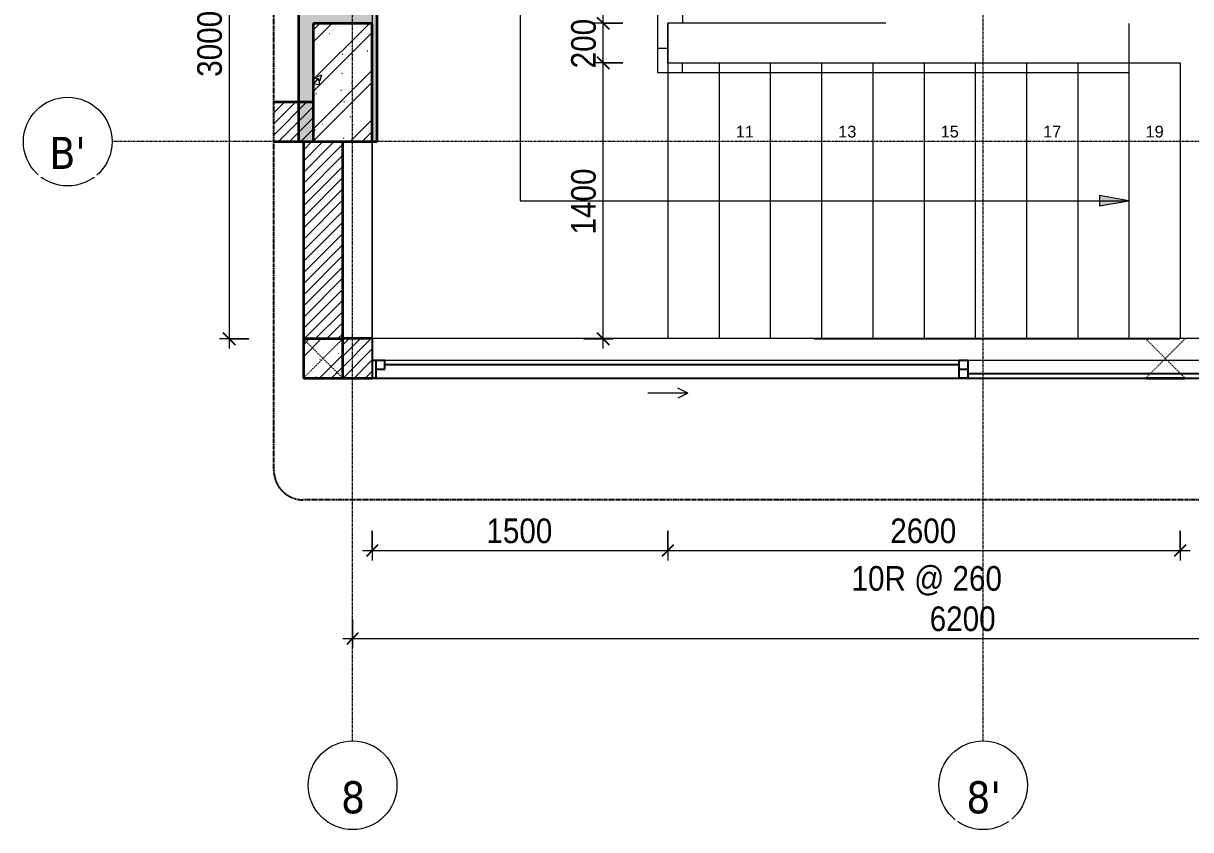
# Model space of a CAD drawing. Header units: millimetres. Extents: x 75584 to 159459, y -5075 to 34550.
# Drawn here: x 97564 to 103488, y 21047 to 25137 of the extents above; entities that cross this region are included whole.
import ezdxf

# ---------------------------------------------------------------- set-up
doc = ezdxf.new("R2010")
doc.units = ezdxf.units.MM
for name, pattern in [('Dash', [6, 3, -3]), ('Dash - Tight', [4.5, 3, -1.5]), ('Grid Line', [22.225, 12.7, -3.175, 3.175, -3.175]), ('Hidden', [7.14375, 4.7625, -2.38125]), ('Overhead', [3.96875, 2.38125, -1.5875])]:
    doc.linetypes.add(name, pattern=pattern)
for name, color, linetype, lineweight in [('0-3', 10, 'Continuous', 5), ('A-ANNO-DIMS', 211, 'Continuous', 9), ('A-ANNO-DIMS-50', 211, 'Continuous', 9), ('A-DETL-GENF-1', 92, 'Dash - Tight', 18), ('A-DETL-GENF-2', 254, 'Continuous', 18), ('A-DETL-GENF-3', 92, 'Hidden', 25), ('A-DETL-MEDM', 33, 'Continuous', 35), ('A-FLOR-1', 7, 'Continuous', 18), ('A-FLOR-HRAL', 11, 'Continuous', 18), ('A-GLAZ', 151, 'Continuous', 18), ('A-GLAZ-1', 151, 'Continuous', 25), ('A-WALL-1', 113, 'Continuous', 35), ('A-WALL-PATT-1', 111, 'Continuous', 18), ('S-COLS', 52, 'Continuous', 18), ('S-COLS-1', 9, 'Continuous', 5), ('S-COLS-2', 250, 'Continuous', 35), ('S-COLS-5', 52, 'Continuous', 35), ('S-COLS-HDLN', 52, 'Dash', 18), ('S-COLS-HDLN-1', 254, 'Continuous', 18), ('S-GRID-1', 1, 'Grid Line', 9), ('S-GRID-IDEN', 1, 'Continuous', 9), ('S-STRS', 31, 'Continuous', 18), ('S-STRS-ANNO', 31, 'Continuous', 18), ('S-STRS-MBND', 31, 'Overhead', 18)]:
    doc.layers.add(name, color=color, linetype=linetype, lineweight=lineweight)
doc.styles.add('Arial', font='arial.ttf', dxfattribs={"height": 59.53})
doc.styles.add('Tahoma_B', font='tahomabd.ttf', dxfattribs={"height": 162.5})
doc.styles.add('UTM Avo', font='', dxfattribs={"width": 0.9, "height": 125})
doc.styles.get('UTM Avo').set_extended_font_data('UTM Avo')
doc.dimstyles.new('1_Dim_chi_tiet_2_5', dxfattribs={"dimscale": 304.8, "dimtxt": 124.912619, "dimasz": 0.19685, "dimexe": 0.164042, "dimexo": 0.0625, "dimgap": 0.016404, "dimtad": 1, "dimdec": 0, "dimrnd": 5, "dimzin": 0, "dimdsep": 46, "dimtxsty": 'UTM Avo', "dimblk1": 'OBLIQUE', "dimblk2": 'OBLIQUE', "dimsah": 1, "dimcen": 0.09, "dimdle": 0.164042, "dimazin": 0, "dimtfac": 1, "dimtdec": 4, "dimtix": 1, "dimtmove": 0, "dimatfit": 3, "dimfxl": 0.328084, "dimfxlon": 1, "dimtvp": 1, "dimtolj": 1, "dimtzin": 0, "dimarcsym": 2})
pattern_1 = [(50, (-77202.56, -23436.94), (364.3679, -31.8783), [38.1, -419.1]), (355, (-77202.56, -23436.94), (-70.4859, 382.1133), [30.48, -335.28]), (100.451, (-77172.2, -23439.6), (293.885, 350.2334), [32.38, -356.18]), (46.184, (-77202.56, -23335.34), (542.1585, -84.0858), [57.15, -628.65]), (96.636, (-77157.4, -23342.34), (474.805, 494.8554), [48.57, -534.27]), (351.184, (-77202.56, -23335.34), (474.8102, 494.85), [45.72, -502.92]), (21, (-77151.76, -23360.74), (303.2285, -204.5305), [38.1, -419.1]), (326, (-77151.76, -23360.74), (123.6039, 368.376), [30.48, -335.28]), (71.451, (-77126.5, -23377.78), (426.8341, 163.8427), [32.38, -356.18]), (37.5, (-77202.56, -23436.94), (6.17665, 169.11015), [3.353, -327.863, 3.353, -337.007, -336.55]), (37.5, (-77202.56, -23436.94), (6.17665, 169.11015), [-671.576, 3.353, -333.197]), (7.5, (-77202.56, -23436.94), (133.63888, 200.3615), [3.353, -190.703, 3.353, -320.243, -128.27]), (7.5, (-77202.56, -23436.94), (133.63888, 200.3615), [-517.652, 3.353, -124.917]), (327.5, (-77315.85, -23436.94), (271.18182, -11.45836), [3.353, -123.647, 3.353, -918.667]), (327.5, (-77315.85, -23436.94), (271.18182, -11.45836), [-130.353, -392.887, 3.353, -522.427]), (317.5, (-77366.65, -23436.94), (296.2585, 50.85285), [3.353, -161.747, 3.353, -633.171]), (317.5, (-77366.65, -23436.94), (296.2585, 50.85285), [-168.453, -259.791, 3.353, -370.027]), (45, (-77202.56, -23436.94), (-125.7236, 125.7236), []), (45, (-77202.56, -23246.44), (-125.7236, 125.7236), [])]
pattern_2 = [(50, (-81477.56, -23436.94), (364.3679, -31.8783), [38.1, -419.1]), (355, (-81477.56, -23436.94), (-70.4859, 382.1133), [30.48, -335.28]), (100.451, (-81447.2, -23439.6), (293.885, 350.2334), [32.38, -356.18]), (46.184, (-81477.56, -23335.34), (542.1585, -84.0858), [57.15, -628.65]), (96.636, (-81432.4, -23342.34), (474.805, 494.8554), [48.57, -534.27]), (351.184, (-81477.56, -23335.34), (474.8102, 494.85), [45.72, -502.92]), (21, (-81426.76, -23360.74), (303.2285, -204.5305), [38.1, -419.1]), (326, (-81426.76, -23360.74), (123.6039, 368.376), [30.48, -335.28]), (71.451, (-81401.5, -23377.78), (426.8341, 163.8427), [32.38, -356.18]), (37.5, (-81477.56, -23436.94), (6.17665, 169.11015), [3.353, -327.863, 3.353, -337.007, -336.55]), (37.5, (-81477.56, -23436.94), (6.17665, 169.11015), [-671.576, 3.353, -333.197]), (7.5, (-81477.56, -23436.94), (133.63888, 200.3615), [3.353, -190.703, 3.353, -320.243, -128.27]), (7.5, (-81477.56, -23436.94), (133.63888, 200.3615), [-517.652, 3.353, -124.917]), (327.5, (-81590.85, -23436.94), (271.18182, -11.45836), [3.353, -123.647, 3.353, -918.667]), (327.5, (-81590.85, -23436.94), (271.18182, -11.45836), [-130.353, -392.887, 3.353, -522.427]), (317.5, (-81641.65, -23436.94), (296.2585, 50.85285), [3.353, -161.747, 3.353, -633.171]), (317.5, (-81641.65, -23436.94), (296.2585, 50.85285), [-168.453, -259.791, 3.353, -370.027]), (45, (-81477.56, -23436.94), (-125.7236, 125.7236), []), (45, (-81477.56, -23246.44), (-125.7236, 125.7236), [])]
pattern_3 = [(45, (21882.515, 0), (-28.284271, 28.284271), [])]

# ---------------------------------------------------------------- blocks, each defined once
blk = doc.blocks.new('NCV_TKTC_KET CAU_rvt-3-TKCS_THANG BỘ TB3 - MẶT BẰNG TẦNG 8')
at = {"layer": 'S-COLS-1'}
blk.add_hatch(color=256, dxfattribs=at).paths.add_polyline_path([(77477.6, 24536.9), (77477.6, 25336.9), (77077.6, 25336.9), (77077.6, 24536.9), (77152.6, 24536.9), (77152.6, 25136.9), (77452.6, 25136.9), (77452.6, 24536.9)])
at = {"layer": 'A-FLOR-1'}
for p, q in [((81292.6, 25136.9), (81292.6, 24936.5)), ((81292.6, 24886.5), (81292.6, 23537.4)), ((77452.6, 23537.4), (77452.6, 24536.9)), ((77102.6, 23336.9), (77102.6, 23335.3)), ((77102.6, 23335.3), (83727.6, 23335.3))]:
    blk.add_line(p, q, dxfattribs=at)
at = {"layer": 'S-COLS-2'}
for p, q in [((77077.6, 25336.9), (77077.6, 24536.9)), ((77477.6, 24536.9), (77477.6, 25336.9)), ((77077.6, 24536.9), (77152.6, 24536.9)), ((77452.6, 24536.9), (77477.6, 24536.9))]:
    blk.add_line(p, q, dxfattribs=at)
blk = doc.blocks.new('Top Rail Type - Top Rail_Internal_-954446-TKCS_THANG BỘ TB3 - MẶT BẰNG TẦNG 8')
at = {"layer": 'A-FLOR-HRAL'}
for p, q in [((78902.2, 25187.3), (79027.2, 25187.3)), ((78902.2, 25062.3), (78902.2, 25187.3)), ((79027.2, 25187.3), (80035.5, 25187.3)), ((79027.2, 25187.3), (79027.2, 25137.3)), ((79027.2, 25137.3), (78952.2, 25137.3)), ((78952.2, 25137.3), (78952.2, 25062.3)), ((80058.8, 25137.3), (79027.2, 25137.3)), ((78902.2, 25011.5), (78902.2, 25062.3)), ((78952.2, 25062.3), (78952.2, 25011.5)), ((78902.2, 25011.5), (78952.2, 25011.5)), ((78902.2, 24886.5), (78902.2, 25011.5)), ((78952.2, 25011.5), (78952.2, 24936.5)), ((79027.2, 24886.5), (78902.2, 24886.5)), ((78952.2, 24936.5), (79027.2, 24936.5)), ((79027.2, 24886.5), (79027.2, 24936.5)), ((79027.2, 24936.5), (81292.6, 24936.5)), ((81292.6, 24886.5), (79027.2, 24886.5)), ((81292.6, 24936.5), (81292.6, 24886.5))]:
    blk.add_line(p, q, dxfattribs=at)
blk = doc.blocks.new('G1_SOF - BO TRU - 200x200-V7-TKCS_THANG BỘ TB3 - MẶT BẰNG TẦNG 8')
at = {"layer": 'S-COLS-HDLN-1'}
h = blk.add_hatch(dxfattribs=at)
h.set_pattern_fill('FP_6', color=256, style=0, pattern_type=2)
h.set_pattern_definition(pattern_1)
h.paths.add_polyline_path([(100, -100), (100, 100), (-100, 100), (-100, -100)])
h = blk.add_hatch(dxfattribs=at)
h.set_pattern_fill('FP_6', color=256, style=0, pattern_type=2)
h.set_pattern_definition(pattern_1)
h.paths.add_polyline_path([(100, -100), (100, 100), (-100, 100), (-100, -100)])
at = {"layer": 'S-COLS-5'}
for p, q in [((100, 100), (-100, 100)), ((-100, 100), (-100, -100)), ((100, -100), (100, 100)), ((-100, -100), (100, -100))]:
    blk.add_line(p, q, dxfattribs=at)
at = {"layer": 'S-COLS-HDLN'}
for p, q in [((100, 100), (-100, -100)), ((-100, 100), (100, -100))]:
    blk.add_line(p, q, dxfattribs=at)
blk = doc.blocks.new('G1_SOF - BO TRU - 200x200-V8-TKCS_THANG BỘ TB3 - MẶT BẰNG TẦNG 8')
at = {"layer": 'S-COLS-HDLN-1'}
h = blk.add_hatch(dxfattribs=at)
h.set_pattern_fill('FP_4', color=256, style=0, pattern_type=2)
h.set_pattern_definition(pattern_2)
h.paths.add_polyline_path([(100, -100), (100, -99.6), (-100, -100)])
h = blk.add_hatch(dxfattribs=at)
h.set_pattern_fill('FP_4', color=256, style=0, pattern_type=2)
h.set_pattern_definition(pattern_2)
h.paths.add_polyline_path([(100, -100), (100, -99.6), (-100, -100)])
at = {"layer": 'S-COLS-5'}
blk.add_line((-100, -100), (100, -100), dxfattribs=at)
at = {"layer": 'S-COLS-HDLN'}
for p, q in [((100, 100), (-100, -100)), ((-100, 100), (100, -100))]:
    blk.add_line(p, q, dxfattribs=at)
blk = doc.blocks.new('1_FAMILY RVT - W01-WxH 1400x6000-587637-TKCS_THANG BỘ TB3 - MẶT BẰNG TẦNG 8')
at = {"layer": 'A-GLAZ'}
for p, q in [((1398.4, 172.39), (1449.2, 197.79)), ((1398.4, 172.39), (1449.2, 146.99)), ((1398.4, 172.39), (1601.6, 172.39)), ((3000, 96.19), (-3000, 96.19)), ((-2936.5, 96.19), (-22.225, 96.19)), ((22.225, 96.19), (2980.95, 96.19)), ((-2980.95, 7.29), (-22.225, 7.29)), ((22.225, 7.29), (2936.5, 7.29)), ((-3000, -103.81), (3000, -103.81))]:
    blk.add_line(p, q, dxfattribs=at)
at = {"layer": 'A-GLAZ-1'}
for p, q in [((-2936.5, 73.965), (-22.225, 73.965)), ((-22.225, 7.29), (-22.225, 96.19)), ((-22.225, 96.19), (22.225, 96.19)), ((22.225, 96.19), (22.225, 7.29)), ((2980.95, 96.19), (3000, 96.19)), ((2980.95, 96.19), (2980.95, 7.29)), ((3000, -103.81), (3000, 96.19)), ((22.225, 51.74), (-22.225, 51.74)), ((-22.225, 7.29), (22.225, 7.29)), ((22.225, 29.515), (2936.5, 29.515)), ((2936.5, 51.74), (2936.5, 7.29)), ((2980.95, 51.74), (2936.5, 51.74)), ((2936.5, 7.29), (3000, 7.29))]:
    blk.add_line(p, q, dxfattribs=at)
blk = doc.blocks.new('BORDER VIEW - BORDER VIEW-3762177-TKCS_THANG BỘ TB3 - MẶT BẰNG TẦNG 8')
at = {"layer": 'A-DETL-GENF-3'}
for p, q in [((5157.9, 6914.2), (5157.9, 150)), ((5007.9, 0), (150, 0))]:
    blk.add_line(p, q, dxfattribs=at)
blk.add_arc((5007.9, 150), 150, 270, 0, dxfattribs=at)
blk = doc.blocks.new('Grid - M_Grid Head - Circle-353313-TKCS_THANG BỘ TB3 - MẶT BẰNG TẦNG 8')
at = {"layer": 'S-GRID-IDEN'}
blk.add_circle((0, 0), 4.5, dxfattribs=at)
blk = doc.blocks.new('DIMBLOCK64-TKCS_THANG BỘ TB3 - MẶT BẰNG TẦNG 8')
at = {"layer": 'A-ANNO-DIMS-50'}
for p, q in [((99335.1, 22562.7), (99335.1, 22412.7)), ((99335.1, 22462.7), (99335.1, 22562.7)), ((100835.1, 22562.7), (100835.1, 22412.7)), ((100835.1, 22462.7), (100835.1, 22562.7)), ((99285.1, 22462.7), (100835.1, 22462.7))]:
    blk.add_line(p, q, dxfattribs=at)
at = {"layer": 'A-ANNO-DIMS-50', "lineweight": 25}
for p, q in [((99335.1, 22462.7), (99305.1, 22432.7)), ((99335.1, 22462.7), (99365.1, 22492.7)), ((100835.1, 22462.7), (100805.1, 22432.7)), ((100835.1, 22462.7), (100865.1, 22492.7))]:
    blk.add_line(p, q, dxfattribs=at)
at = {"layer": 'A-ANNO-DIMS-50', "color": 0, "insert": (99913.9, 22625.1), "char_height": 125, "width": 410.824, "attachment_point": 1, "line_spacing_factor": 1.110334, "style": 'UTM Avo'}
blk.add_mtext('1500', dxfattribs=at)
blk = doc.blocks.new('_Oblique')
at = {"color": 0, "linetype": 'ByBlock', "lineweight": -2}
blk.add_line((-0.5, -0.5), (0.5, 0.5), dxfattribs=at)
blk = doc.blocks.new('DIMBLOCK65-TKCS_THANG BỘ TB3 - MẶT BẰNG TẦNG 8')
at = {"layer": 'A-ANNO-DIMS-50'}
for p, q in [((100835.1, 22562.7), (100835.1, 22412.7)), ((100835.1, 22462.7), (100835.1, 22562.7)), ((103435.1, 22562.7), (103435.1, 22412.7)), ((103435.1, 22462.7), (103435.1, 22562.7)), ((100835.1, 22462.7), (103485.1, 22462.7))]:
    blk.add_line(p, q, dxfattribs=at)
at = {"layer": 'A-ANNO-DIMS-50', "lineweight": 25}
for p, q in [((100835.1, 22462.7), (100805.1, 22432.7)), ((100835.1, 22462.7), (100865.1, 22492.7)), ((103435.1, 22462.7), (103405.1, 22432.7)), ((103435.1, 22462.7), (103465.1, 22492.7))]:
    blk.add_line(p, q, dxfattribs=at)
at = {"layer": 'A-ANNO-DIMS-50', "color": 0, "char_height": 125, "attachment_point": 1, "line_spacing_factor": 1.110334, "style": 'UTM Avo'}
for s, insert, width in [('2600', (101963.9, 22625.1), 410.824), ('10R @ 260', (101767.3, 22383.8), 882.716)]:
    blk.add_mtext(s, dxfattribs=dict(at, insert=insert, width=width))
blk = doc.blocks.new('DIMBLOCK68-TKCS_THANG BỘ TB3 - MẶT BẰNG TẦNG 8')
at = {"layer": 'A-ANNO-DIMS-50', "lineweight": 25}
for p, q in [((98608.8, 26536.9), (98578.8, 26566.9)), ((98608.8, 26536.9), (98638.8, 26506.9)), ((98608.8, 23536.9), (98578.8, 23566.9)), ((98608.8, 23536.9), (98638.8, 23506.9))]:
    blk.add_line(p, q, dxfattribs=at)
at = {"layer": 'A-ANNO-DIMS-50'}
for p, q in [((98608.8, 26586.9), (98608.8, 23486.9)), ((98708.8, 26536.9), (98558.8, 26536.9)), ((98608.8, 26536.9), (98708.8, 26536.9)), ((98708.8, 23536.9), (98558.8, 23536.9)), ((98608.8, 23536.9), (98708.8, 23536.9))]:
    blk.add_line(p, q, dxfattribs=at)
at = {"layer": 'A-ANNO-DIMS-50', "color": 0, "insert": (98446.4, 24865.8), "char_height": 125, "width": 410.824, "attachment_point": 1, "rotation": 90, "line_spacing_factor": 1.110334, "style": 'UTM Avo'}
blk.add_mtext('3000', dxfattribs=at)
blk = doc.blocks.new('DIMBLOCK69-TKCS_THANG BỘ TB3 - MẶT BẰNG TẦNG 8')
at = {"layer": 'A-ANNO-DIMS-50', "lineweight": 25}
for p, q in [((100506.5, 24936.9), (100476.5, 24966.9)), ((100506.5, 24936.9), (100536.5, 24906.9)), ((100506.5, 23536.9), (100476.5, 23566.9)), ((100506.5, 23536.9), (100536.5, 23506.9))]:
    blk.add_line(p, q, dxfattribs=at)
at = {"layer": 'A-ANNO-DIMS-50'}
for p, q in [((100606.5, 24936.9), (100456.5, 24936.9)), ((100506.5, 23486.9), (100506.5, 24936.9)), ((100506.5, 24936.9), (100606.5, 24936.9)), ((100406.5, 23536.9), (100556.5, 23536.9)), ((100506.5, 23536.9), (100406.5, 23536.9))]:
    blk.add_line(p, q, dxfattribs=at)
at = {"layer": 'A-ANNO-DIMS-50', "color": 0, "insert": (100344.1, 24065.8), "char_height": 125, "width": 410.824, "attachment_point": 1, "rotation": 90, "line_spacing_factor": 1.110334, "style": 'UTM Avo'}
blk.add_mtext('1400', dxfattribs=at)
blk = doc.blocks.new('DIMBLOCK70-TKCS_THANG BỘ TB3 - MẶT BẰNG TẦNG 8')
at = {"layer": 'A-ANNO-DIMS-50'}
for p, q in [((100606.5, 25137.3), (100456.5, 25137.3)), ((100506.5, 24936.9), (100506.5, 25137.3)), ((100506.5, 25137.3), (100606.5, 25137.3)), ((100606.5, 24936.9), (100456.5, 24936.9)), ((100506.5, 24936.9), (100606.5, 24936.9))]:
    blk.add_line(p, q, dxfattribs=at)
at = {"layer": 'A-ANNO-DIMS-50', "lineweight": 25}
for p, q in [((100506.5, 25137.3), (100476.5, 25167.3)), ((100506.5, 25137.3), (100536.5, 25107.3)), ((100506.5, 24936.9), (100476.5, 24966.9)), ((100506.5, 24936.9), (100536.5, 24906.9))]:
    blk.add_line(p, q, dxfattribs=at)
at = {"layer": 'A-ANNO-DIMS-50', "color": 0, "insert": (100344.1, 24908.8), "char_height": 125, "width": 308.118, "attachment_point": 1, "rotation": 90, "line_spacing_factor": 1.110334, "style": 'UTM Avo'}
blk.add_mtext('200', dxfattribs=at)
blk = doc.blocks.new('DIMBLOCK71-TKCS_THANG BỘ TB3 - MẶT BẰNG TẦNG 8')
at = {"layer": 'A-ANNO-DIMS-50', "lineweight": 25}
for p, q in [((100506.5, 26536.9), (100476.5, 26566.9)), ((100506.5, 26536.9), (100536.5, 26506.9)), ((100506.5, 25137.3), (100476.5, 25167.3)), ((100506.5, 25137.3), (100536.5, 25107.3))]:
    blk.add_line(p, q, dxfattribs=at)
at = {"layer": 'A-ANNO-DIMS-50'}
for p, q in [((100506.5, 25137.3), (100506.5, 26586.9)), ((100406.5, 26536.9), (100556.5, 26536.9)), ((100506.5, 26536.9), (100406.5, 26536.9)), ((100606.5, 25137.3), (100456.5, 25137.3)), ((100506.5, 25137.3), (100606.5, 25137.3))]:
    blk.add_line(p, q, dxfattribs=at)
at = {"layer": 'A-ANNO-DIMS-50', "color": 0, "insert": (100344.1, 25666), "char_height": 125, "width": 410.824, "attachment_point": 1, "rotation": 90, "line_spacing_factor": 1.110334, "style": 'UTM Avo'}
blk.add_mtext('1400', dxfattribs=at)
blk = doc.blocks.new('DIMBLOCK72-TKCS_THANG BỘ TB3 - MẶT BẰNG TẦNG 8')
at = {"layer": 'A-ANNO-DIMS-50'}
for p, q in [((99235.1, 22116.6), (99235.1, 21966.6)), ((99235.1, 22016.6), (99235.1, 22116.6)), ((105435.1, 22116.6), (105435.1, 21966.6)), ((105435.1, 22016.6), (105435.1, 22116.6)), ((99185.1, 22016.6), (105485.1, 22016.6))]:
    blk.add_line(p, q, dxfattribs=at)
at = {"layer": 'A-ANNO-DIMS-50', "lineweight": 25}
for p, q in [((99235.1, 22016.6), (99265.1, 22046.6)), ((105435.1, 22016.6), (105465.1, 22046.6)), ((99235.1, 22016.6), (99205.1, 21986.6)), ((105435.1, 22016.6), (105405.1, 21986.6))]:
    blk.add_line(p, q, dxfattribs=at)
at = {"layer": 'A-ANNO-DIMS-50', "color": 0, "insert": (102163.9, 22179), "char_height": 125, "width": 410.824, "attachment_point": 1, "line_spacing_factor": 1.110334, "style": 'UTM Avo'}
blk.add_mtext('6200', dxfattribs=at)

msp = doc.modelspace()

# ---------------------------------------------------------------- hatches: boundary and pattern name
at = {"layer": 'A-DETL-GENF-2'}
h = msp.add_hatch(dxfattribs=at)
h.set_pattern_fill('FP_2', color=256, style=0, pattern_type=2)
h.set_pattern_definition([(50, (21882.52, 0), (364.3679, -31.8783), [38.1, -419.1]), (355, (21882.5, 0), (-70.4859, 382.1133), [30.48, -335.28]), (100.451, (21912.88, -2.66), (293.885, 350.2334), [32.38, -356.18]), (46.184, (21882.5, 101.6), (542.1585, -84.0858), [57.15, -628.65]), (96.636, (21927.7, 94.6), (474.805, 494.8554), [48.57, -534.27]), (351.184, (21882.5, 101.6), (474.8102, 494.85), [45.72, -502.92]), (21, (21933.32, 76.2), (303.2285, -204.5305), [38.1, -419.1]), (326, (21933.3, 76.2), (123.6039, 368.376), [30.48, -335.28]), (71.451, (21958.6, 59.16), (426.8341, 163.8427), [32.38, -356.18]), (37.5, (21882.52, 0), (6.17665, 169.11015), [3.353, -327.863, 3.353, -337.007, -336.55]), (37.5, (21882.52, 0), (6.17665, 169.11015), [-671.576, 3.353, -333.197]), (7.5, (21882.52, 0), (133.63888, 200.3615), [3.353, -190.703, 3.353, -320.243, -128.27]), (7.5, (21882.52, 0), (133.63888, 200.3615), [-517.652, 3.353, -124.917]), (327.5, (21769.23, 0), (271.18182, -11.45836), [3.353, -123.647, 3.353, -392.887, -525.78]), (327.5, (21769.23, 0), (271.18182, -11.45836), [-523.24, 3.353, -522.427]), (317.5, (21718.43, 0), (296.2585, 50.85285), [3.353, -161.747, 3.353, -259.791, -373.38]), (317.5, (21718.43, 0), (296.2585, 50.85285), [-428.244, 3.353, -370.027]), (45, (21882.52, 0), (-125.7236, 125.7236), []), (45, (21882.52, 190.5), (-125.7236, 125.7236), [])])
h.paths.add_polyline_path([(105260.1, 24536.9), (105560.1, 24536.9), (105560.1, 25136.9), (105260.1, 25136.9), (105260.1, 25058.9)])
h.paths.add_polyline_path([(99335.1, 24536.9), (99335.1, 25136.9), (99035.1, 25136.9), (99035.1, 24536.9)])
at = {"layer": 'A-WALL-PATT-1'}
h = msp.add_hatch(dxfattribs=at)
h.set_pattern_fill('FP_1', color=256, style=0, pattern_type=2)
h.set_pattern_definition(pattern_3)
h.paths.add_polyline_path([(98985.1, 24536.9), (99035.1, 24536.9), (99035.1, 24736.9), (98835.1, 24736.9), (98835.1, 24536.9)])
h = msp.add_hatch(dxfattribs=at)
h.set_pattern_fill('FP_1', color=256, style=0, pattern_type=2)
h.set_pattern_definition(pattern_3)
h.paths.add_polyline_path([(99035.1, 23537.4), (99185.1, 23537.4), (99185.1, 24536.9), (98985.1, 24536.9), (98985.1, 23537.4)])
h = msp.add_hatch(dxfattribs=at)
h.set_pattern_fill('FP_1', color=256, style=0, pattern_type=2)
h.set_pattern_definition(pattern_3)
h.paths.add_polyline_path([(99335.1, 23337.4), (99335.1, 23537.4), (99185.1, 23536.9), (99185.1, 23337.4)])
h.paths.add_polyline_path([(105410.1, 23337.4), (105410.1, 23537.4), (105335.1, 23536.9), (105335.1, 23337.4)])
at = {"layer": 'S-STRS-ANNO'}
msp.add_hatch(color=256, dxfattribs=at).paths.add_polyline_path([(103025.1, 24210.5), (103175.1, 24236.9), (103025.1, 24263.4)])

# ---------------------------------------------------------------- linework, layer by layer
at = {"layer": 'A-DETL-MEDM'}
for p, q in [((99335.1, 25136.9), (99035.1, 25136.9)), ((99035.1, 25136.9), (99035.1, 24536.9)), ((99335.1, 24536.9), (99335.1, 25136.9)), ((99035.1, 24536.9), (99335.1, 24536.9))]:
    msp.add_line(p, q, dxfattribs=at)
at = {"layer": 'A-WALL-1'}
for p, q in [((99035.1, 24736.9), (98835.1, 24736.9)), ((98835.1, 24536.9), (98985.1, 24536.9)), ((98985.1, 24536.9), (98985.1, 23537.4)), ((99185.1, 23537.4), (99185.1, 24536.9)), ((99335.1, 23537.4), (99185.1, 23537.4)), ((99185.1, 23337.4), (99335.1, 23337.4))]:
    msp.add_line(p, q, dxfattribs=at)
at = {"layer": 'S-GRID-1'}
for p, q in [((99235.1, 22746.7), (99235.1, 27570.3)), ((102435.1, 22746.7), (102435.1, 27570.3)), ((99264, 24536.9), (98014, 24536.9)), ((105568.1, 24536.9), (99264, 24536.9)), ((99235.1, 21496.7), (99235.1, 22746.7)), ((102435.1, 21496.7), (102435.1, 22746.7))]:
    msp.add_line(p, q, dxfattribs=at)
at = {"layer": 'S-STRS'}
for p, q in [((100835.1, 24936.9), (100835.1, 25136.9)), ((100835.1, 24936.9), (101095.1, 24936.9)), ((100835.1, 24886.5), (100835.1, 23537.4)), ((101095.1, 24936.9), (101355.1, 24936.9)), ((101095.1, 24886.5), (101095.1, 23537.4)), ((101355.1, 24936.9), (101615.1, 24936.9)), ((101355.1, 24886.5), (101355.1, 23537.4)), ((101615.1, 24936.9), (101875.1, 24936.9)), ((101615.1, 24886.5), (101615.1, 23537.4)), ((101875.1, 24936.9), (102135.1, 24936.9)), ((101875.1, 24886.5), (101875.1, 23537.4)), ((102135.1, 24936.9), (102395.1, 24936.9)), ((102135.1, 24886.5), (102135.1, 23537.4)), ((102395.1, 24936.9), (102655.1, 24936.9)), ((102395.1, 24886.5), (102395.1, 23537.4)), ((102655.1, 24936.9), (102915.1, 24936.9)), ((102655.1, 24886.5), (102655.1, 23537.4)), ((102915.1, 24936.9), (103175.1, 24936.9)), ((102915.1, 24886.5), (102915.1, 23537.4)), ((103175.1, 24886.5), (103175.1, 23537.4))]:
    msp.add_line(p, q, dxfattribs=at)
at = {"layer": 'S-STRS-ANNO'}
for p, q in [((100085.1, 25836.9), (100085.1, 24236.9)), ((100085.1, 24236.9), (100835.1, 24236.9)), ((100835.1, 24236.9), (101095.1, 24236.9)), ((101095.1, 24236.9), (101355.1, 24236.9)), ((101355.1, 24236.9), (101615.1, 24236.9)), ((101615.1, 24236.9), (101875.1, 24236.9)), ((101875.1, 24236.9), (102135.1, 24236.9)), ((102135.1, 24236.9), (102395.1, 24236.9)), ((102395.1, 24236.9), (102655.1, 24236.9)), ((102655.1, 24236.9), (102915.1, 24236.9)), ((102915.1, 24236.9), (103175.1, 24236.9)), ((103175.1, 24236.9), (103025.1, 24263.4)), ((103025.1, 24263.4), (103025.1, 24210.5)), ((103025.1, 24210.5), (103175.1, 24236.9))]:
    msp.add_line(p, q, dxfattribs=at)
at = {"layer": 'S-STRS-MBND'}
for p, q in [((99335.1, 26536.9), (99335.1, 25136.9)), ((100835.1, 24936.9), (100835.1, 25136.9)), ((100835.1, 24936.9), (100835.1, 23537.4)), ((100835.1, 24936.9), (103435.1, 24936.9)), ((101095.1, 24936.9), (101095.1, 23537.4)), ((101355.1, 24936.9), (101355.1, 23537.4)), ((101615.1, 24936.9), (101615.1, 23536.9)), ((101875.1, 24936.9), (101875.1, 23536.9)), ((102135.1, 24936.9), (102135.1, 23536.9)), ((102395.1, 24936.9), (102395.1, 23536.9)), ((102655.1, 24936.9), (102655.1, 23536.9)), ((102915.1, 24936.9), (102915.1, 23536.9)), ((103175.1, 24936.9), (103175.1, 23536.9)), ((103435.1, 24936.9), (103435.1, 23536.9)), ((99335.1, 24536.9), (99335.1, 23537.4)), ((101578.1, 23536.9), (103435.1, 23536.9))]:
    msp.add_line(p, q, dxfattribs=at)

# ---------------------------------------------------------------- block references
at = {"layer": '0-3'}
msp.add_blockref('NCV_TKTC_KET CAU_rvt-3-TKCS_THANG BỘ TB3 - MẶT BẰNG TẦNG 8', (21882.5, 0), dxfattribs=at)
at = {"layer": 'A-DETL-GENF-1', "rotation": 270.0000000000001}
msp.add_blockref('BORDER VIEW - BORDER VIEW-3762177-TKCS_THANG BỘ TB3 - MẶT BẰNG TẦNG 8', (98835.1, 27877.4), dxfattribs=at)
at = {"layer": 'A-FLOR-HRAL'}
msp.add_blockref('Top Rail Type - Top Rail_Internal_-954446-TKCS_THANG BỘ TB3 - MẶT BẰNG TẦNG 8', (21882.5, 0), dxfattribs=at)
at = {"layer": 'A-GLAZ', "rotation": 180}
msp.add_blockref('1_FAMILY RVT - W01-WxH 1400x6000-587637-TKCS_THANG BỘ TB3 - MẶT BẰNG TẦNG 8', (102335.1, 23433.6), dxfattribs=at)
at = {"layer": 'S-COLS'}
for name, p in [('G1_SOF - BO TRU - 200x200-V7-TKCS_THANG BỘ TB3 - MẶT BẰNG TẦNG 8', (99085.1, 23436.9)), ('G1_SOF - BO TRU - 200x200-V8-TKCS_THANG BỘ TB3 - MẶT BẰNG TẦNG 8', (103360.1, 23436.9))]:
    msp.add_blockref(name, p, dxfattribs=at)
at = {"layer": 'S-GRID-IDEN', "xscale": 49.99999999999998, "yscale": 49.99999999999998, "zscale": 49.99999999999998, "rotation": 89.99999999999984}
msp.add_blockref('Grid - M_Grid Head - Circle-353313-TKCS_THANG BỘ TB3 - MẶT BẰNG TẦNG 8', (97789, 24536.9), dxfattribs=at)
at = {"layer": 'S-GRID-IDEN', "xscale": 49.99999999999998, "yscale": 49.99999999999998, "zscale": 49.99999999999998}
for p in [(99235.1, 21271.7), (102435.1, 21271.7)]:
    msp.add_blockref('Grid - M_Grid Head - Circle-353313-TKCS_THANG BỘ TB3 - MẶT BẰNG TẦNG 8', p, dxfattribs=at)

# ---------------------------------------------------------------- texts
at = {"layer": 'S-STRS-ANNO', "char_height": 59.53, "width": 109.886, "attachment_point": 1, "line_spacing_factor": 0.941778, "style": 'Arial'}
for s, insert in [('11', (101179.3, 24617.5)), ('13', (101699.3, 24617.5)), ('15', (102219.3, 24617.5)), ('17', (102739.3, 24617.5)), ('19', (103259.3, 24617.5))]:
    msp.add_mtext(s, dxfattribs=dict(at, insert=insert))

# ---------------------------------------------------------------- dimensions: what is measured, and where the dimension line sits
at = {"layer": 'A-ANNO-DIMS'}
for base, p1, p2, override, picture, middle in [((98608.8, 23536.9), (98708.8, 26536.9), (98708.8, 23536.9), {"dimpost": '<>', "dimfxl": 3000}, 'DIMBLOCK68-TKCS_THANG BỘ TB3 - MẶT BẰNG TẦNG 8', (98539.1, 25036.9)), ((100506.5, 26536.9), (100606.5, 25137.3), (100406.5, 26536.9), {"dimpost": '<>', "dimfxl": 1413.817584}, 'DIMBLOCK71-TKCS_THANG BỘ TB3 - MẶT BẰNG TẦNG 8', (100436.8, 25837.1)), ((100506.5, 25137.3), (100606.5, 24936.9), (100606.5, 25137.3), {"dimpost": '<>', "dimfxl": 200.4}, 'DIMBLOCK70-TKCS_THANG BỘ TB3 - MẶT BẰNG TẦNG 8', (100436.8, 25037.1)), ((100506.5, 24936.9), (100406.5, 23536.9), (100606.5, 24936.9), {"dimpost": '<>', "dimfxl": 1414.213562}, 'DIMBLOCK69-TKCS_THANG BỘ TB3 - MẶT BẰNG TẦNG 8', (100436.8, 24236.9))]:
    dim = msp.add_linear_dim(base=base, p1=p1, p2=p2, angle=90, dimstyle='1_Dim_chi_tiet_2_5', override=override, dxfattribs=at)
    dim.commit()
    dim.dimension.update_dxf_attribs({"geometry": picture, "text_midpoint": middle})
for base, p1, p2, override, picture, middle in [((100835.1, 22462.7), (99335.1, 22562.7), (100835.1, 22562.7), {"dimpost": '<>', "dimfxl": 1500}, 'DIMBLOCK64-TKCS_THANG BỘ TB3 - MẶT BẰNG TẦNG 8', (100085.1, 22532.4)), ((105435.1, 22016.6), (99235.1, 22116.6), (105435.1, 22116.6), {"dimpost": '<>', "dimfxl": 6200}, 'DIMBLOCK72-TKCS_THANG BỘ TB3 - MẶT BẰNG TẦNG 8', (102335.1, 22086.3))]:
    dim = msp.add_linear_dim(base=base, p1=p1, p2=p2, dimstyle='1_Dim_chi_tiet_2_5', override=override, dxfattribs=at)
    dim.commit()
    dim.dimension.update_dxf_attribs({"geometry": picture, "text_midpoint": middle})
dim = msp.add_linear_dim(base=(103435.1, 22462.7), p1=(100835.1, 22562.7), p2=(103435.1, 22562.7), text='<>\\X10R @ 260', dimstyle='1_Dim_chi_tiet_2_5', override={"dimpost": '<>', "dimfxl": 2600}, dxfattribs=at)
dim.commit()
dim.dimension.update_dxf_attribs({"geometry": 'DIMBLOCK65-TKCS_THANG BỘ TB3 - MẶT BẰNG TẦNG 8', "text_midpoint": (102135.1, 22462.7)})

# ---------------------------------------------------------------- next in the draw order: texts
at = {"layer": 'S-GRID-IDEN', "char_height": 162.5, "attachment_point": 5, "line_spacing_factor": 0.996129, "style": 'Tahoma_B', "bg_fill": 3, "box_fill_scale": 1.25, "bg_fill_color": 256, "bg_fill_true_color": 13158600, "bg_fill_transparency": 0}
for s, insert, width in [("\\pt634.99962,1269.99925,1905.0005,2540.00013,3174.99975,3809.99937,4445.00062,5080.00025,5714.99987,6349.9995,6985.00075,7620.00037,8255,8889.99962,9524.99925,10160.0005,10795.00013,11429.99975,12064.99938,12700.00063,13335.00025,13969.99988,14604.9995,15240.00075,15875.00038,16510,17144.99963,17779.99925,18415.0005,19050.00013,19684.99975,20319.99938;B'", (97788.5, 24479.7), 215), ('\\pt634.99962,1269.99925,1905.0005,2540.00013,3174.99975,3809.99937,4445.00062,5080.00025,5714.99987,6349.9995,6985.00075,7620.00037,8255,8889.99962,9524.99925,10160.0005,10795.00013,11429.99975,12064.99938,12700.00063,13335.00025,13969.99988,14604.9995,15240.00075,15875.00038,16510,17144.99963,17779.99925,18415.0005,19050.00013,19684.99975,20319.99938;8', (99237.4, 21209.3), 145.5), ("\\pt634.99962,1269.99925,1905.0005,2540.00013,3174.99975,3809.99937,4445.00062,5080.00025,5714.99987,6349.9995,6985.00075,7620.00037,8255,8889.99962,9524.99925,10160.0005,10795.00013,11429.99975,12064.99938,12700.00063,13335.00025,13969.99988,14604.9995,15240.00075,15875.00038,16510,17144.99963,17779.99925,18415.0005,19050.00013,19684.99975,20319.99938;8'", (102437.4, 21209.3), 205)]:
    msp.add_mtext(s, dxfattribs=dict(at, insert=insert, width=width))

doc.saveas('drawing.dxf')
